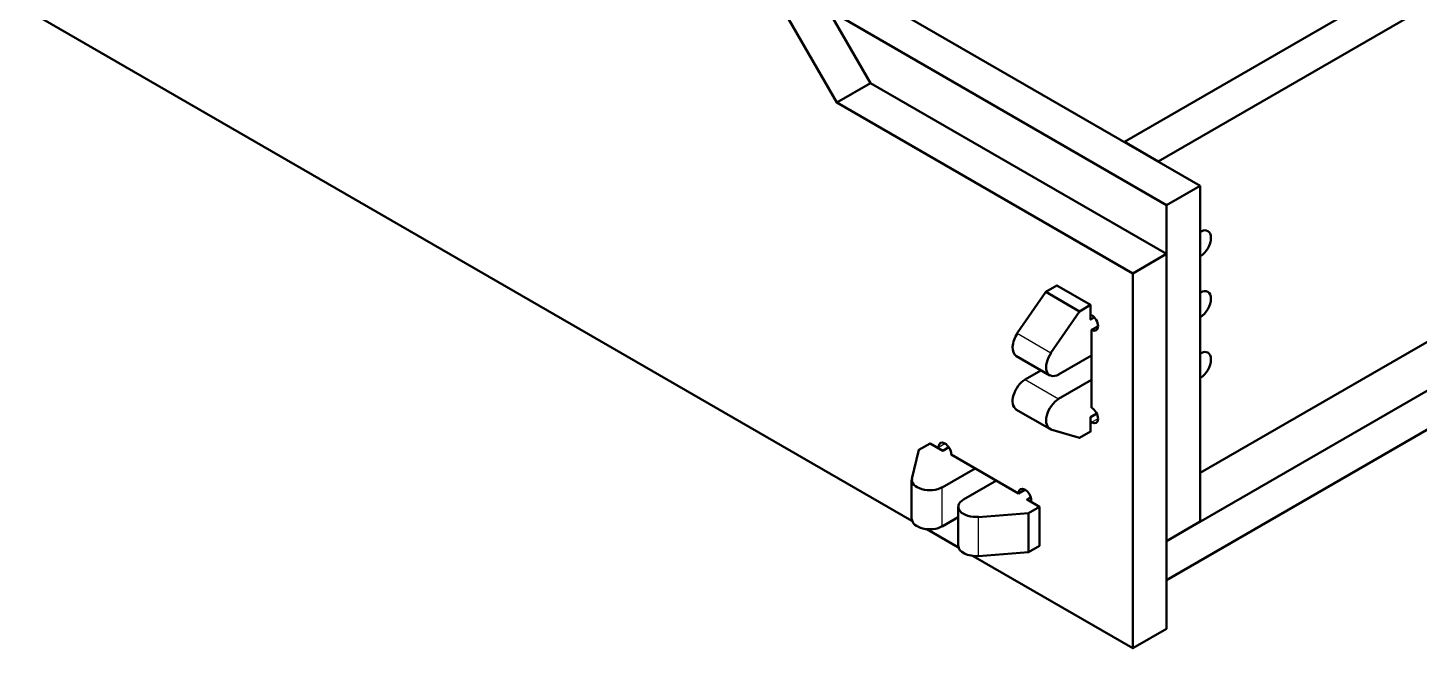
# Model space of a CAD drawing. Header units: inches. Extents: x 15 to 2770, y 903 to 4091.
# Drawn here: x 2248.9 to 2584.2, y 3428.4 to 3578 of the extents above; entities that cross this region are included whole.
import ezdxf

# ---------------------------------------------------------------- set-up
doc = ezdxf.new("R2010")
doc.units = ezdxf.units.IN
doc.header["$MEASUREMENT"] = 0

msp = doc.modelspace()

# ---------------------------------------------------------------- linework, layer by layer
at = {"lineweight": 50}
for points in [[(2743.19, 3673.88), (2521.25, 3545.76), (2513.16, 3550.44), (2735.03, 3678.57), (2743.19, 3673.88), (2743.19, 3651.01), (2733.03, 3645.17)], [(2753.35, 3587.07), (2753.35, 3668.04), (2761.5, 3672.73), (2761.5, 3591.75), (2753.35, 3587.07), (2743.19, 3592.91), (2531.41, 3470.68)], [(2322.91, 3670.84), (2408.27, 3621.56), (2416.36, 3626.25), (2451.95, 3564.62)], [(2408.27, 3621.56), (2443.8, 3559.93), (2451.95, 3564.62), (2523.32, 3523.43)], [(2433.64, 3596.32), (2531.41, 3539.86)], [(2461.93, 3459.13), (2248.87, 3582.14)], [(2523.32, 3535.17), (2441.79, 3582.26)], [(2443.8, 3559.93), (2515.16, 3518.75)], [(2487.3, 3504.33), (2494.17, 3514.31)], [(2505, 3511.14), (2502.33, 3509.56), (2494.17, 3514.31), (2496.85, 3515.83), (2505, 3511.14), (2505, 3507.61), (2505.85, 3508.1)], [(2495.45, 3499.64), (2502.33, 3509.56)], [(2505.25, 3508.65), (2505, 3508.77)], [(2505.25, 3486.32), (2505.25, 3505.12), (2506.77, 3505.97)], [(2495.15, 3494.17), (2487, 3498.85)], [(2505.25, 3498.97), (2497.28, 3494.35)], [(2489.19, 3493.19), (2492.96, 3495.38)], [(2497.28, 3488.51), (2505.25, 3493.07)], [(2495.15, 3481.27), (2487, 3485.96)], [(2506.46, 3484.98), (2505, 3484.13), (2505, 3480.6), (2502.33, 3479.08), (2495.45, 3481.09)], [(2505, 3482.97), (2505.25, 3482.85)], [(2470.81, 3476.83), (2469.35, 3475.98), (2466.31, 3477.74), (2463.63, 3476.22), (2461.93, 3469.22)], [(2468.32, 3476.89), (2468.32, 3476.59)], [(2489.12, 3466.61), (2487.6, 3465.7), (2471.36, 3475.13)], [(2469.23, 3467.16), (2477.2, 3471.72)], [(2461.87, 3459.49), (2461.87, 3468.92)], [(2482.31, 3468.8), (2474.34, 3464.24)], [(2490.04, 3451.58), (2492.71, 3453.1), (2492.71, 3462.47), (2489.67, 3464.24), (2490.52, 3464.78)], [(2490.71, 3463.69), (2490.71, 3463.93)], [(2473.06, 3453.04), (2473.06, 3462.47)], [(2477.99, 3450.61), (2490.04, 3451.58), (2490.04, 3460.95), (2492.71, 3462.47)], [(2477.99, 3459.98), (2490.04, 3460.95)], [(2473.12, 3452.68), (2465.52, 3457.06)], [(2473.06, 3459.98), (2469.23, 3457.73)], [(2515.16, 3428.4), (2476.71, 3450.61)]]:
    msp.add_lwpolyline(points, dxfattribs=at)
for points in [[(2523.32, 3454.2), (2523.32, 3444.83), (2761.5, 3582.38), (2761.5, 3591.75)], [(2531.41, 3539.86), (2523.32, 3535.17), (2523.32, 3454.2), (2531.41, 3458.94)], [(2523.32, 3523.43), (2515.16, 3518.75), (2515.16, 3428.4), (2523.32, 3433.09)]]:
    msp.add_lwpolyline(points, close=True, dxfattribs=at)
at = {"lineweight": 25}
for points in [[(2487.3, 3504.33), (2495.45, 3499.64)], [(2489.19, 3493.19), (2497.28, 3488.51)], [(2505.25, 3482.85), (2506.77, 3483.7)], [(2468.32, 3476.89), (2469.84, 3477.74)], [(2469.23, 3457.73), (2469.23, 3467.16)], [(2477.99, 3450.61), (2477.99, 3459.98)]]:
    msp.add_lwpolyline(points, dxfattribs=at)
at = {"lineweight": 50}
for points in [[(2534, 3527.31), (2534, 3528.94), (2532.85, 3529.61), (2531.44, 3528.8)], [(2531.45, 3522.88), (2532.86, 3523.7), (2534.01, 3525.68), (2534, 3527.31)], [(2534, 3512.65), (2534, 3514.28), (2532.85, 3514.94), (2531.44, 3514.14)], [(2531.45, 3508.22), (2532.86, 3509.04), (2534.01, 3511.02), (2534, 3512.65)], [(2506.8, 3506.03), (2506.8, 3507.01), (2506.12, 3508.19), (2505.28, 3508.68)], [(2487.4, 3504.32), (2486.7, 3503.31), (2486.26, 3502.13), (2486.2, 3501.08)], [(2505.28, 3505.15), (2506.12, 3504.66), (2506.8, 3505.06), (2506.8, 3506.03)], [(2486.2, 3501.08), (2486.14, 3500.04), (2486.45, 3499.24), (2487.07, 3498.88)], [(2495.49, 3499.64), (2494.45, 3498.13), (2494.03, 3496.32), (2494.44, 3495.13)], [(2534, 3497.99), (2534, 3499.62), (2532.85, 3500.28), (2531.44, 3499.47)], [(2531.45, 3493.56), (2532.86, 3494.37), (2534.01, 3496.35), (2534, 3497.99)], [(2494.44, 3495.13), (2494.85, 3493.95), (2496, 3493.66), (2497.3, 3494.41)], [(2489.22, 3493.19), (2488, 3492.48), (2486.89, 3490.99), (2486.42, 3489.41)], [(2486.42, 3489.41), (2485.95, 3487.83), (2486.21, 3486.48), (2487.07, 3485.98)], [(2497.31, 3488.51), (2496.01, 3487.76), (2494.86, 3486.13), (2494.44, 3484.46)], [(2494.44, 3484.46), (2494.02, 3482.8), (2494.44, 3481.47), (2495.48, 3481.16)], [(2506.8, 3483.7), (2506.8, 3484.68), (2506.12, 3485.86), (2505.28, 3486.35)], [(2505.28, 3482.82), (2506.12, 3482.34), (2506.8, 3482.73), (2506.8, 3483.7)], [(2469.87, 3477.77), (2469.03, 3478.26), (2468.34, 3477.86), (2468.34, 3476.89)], [(2471.4, 3475.13), (2471.4, 3476.1), (2470.71, 3477.28), (2469.87, 3477.77)], [(2461.97, 3469.29), (2461.72, 3468.24), (2462.66, 3467.22), (2464.31, 3466.74)], [(2464.31, 3466.74), (2465.96, 3466.27), (2467.95, 3466.46), (2469.25, 3467.21)], [(2489.16, 3466.64), (2488.31, 3467.13), (2487.63, 3466.73), (2487.63, 3465.76)], [(2474.38, 3464.24), (2473.08, 3463.5), (2472.75, 3462.35), (2473.57, 3461.4)], [(2490.68, 3463.99), (2490.68, 3464.97), (2490, 3466.15), (2489.16, 3466.64)], [(2473.57, 3461.4), (2474.39, 3460.46), (2476.18, 3459.92), (2478, 3460.06)], [(2461.93, 3459.52), (2461.93, 3458.52), (2462.97, 3457.63), (2464.58, 3457.24)], [(2464.58, 3457.24), (2466.18, 3456.86), (2468.03, 3457.07), (2469.25, 3457.78)], [(2473.12, 3453.07), (2473.12, 3452.36), (2473.66, 3451.68), (2474.6, 3451.21)], [(2474.6, 3451.21), (2475.53, 3450.75), (2476.77, 3450.53), (2478, 3450.63)]]:
    msp.add_open_spline(points, degree=3, dxfattribs=at)

doc.saveas('drawing.dxf')
